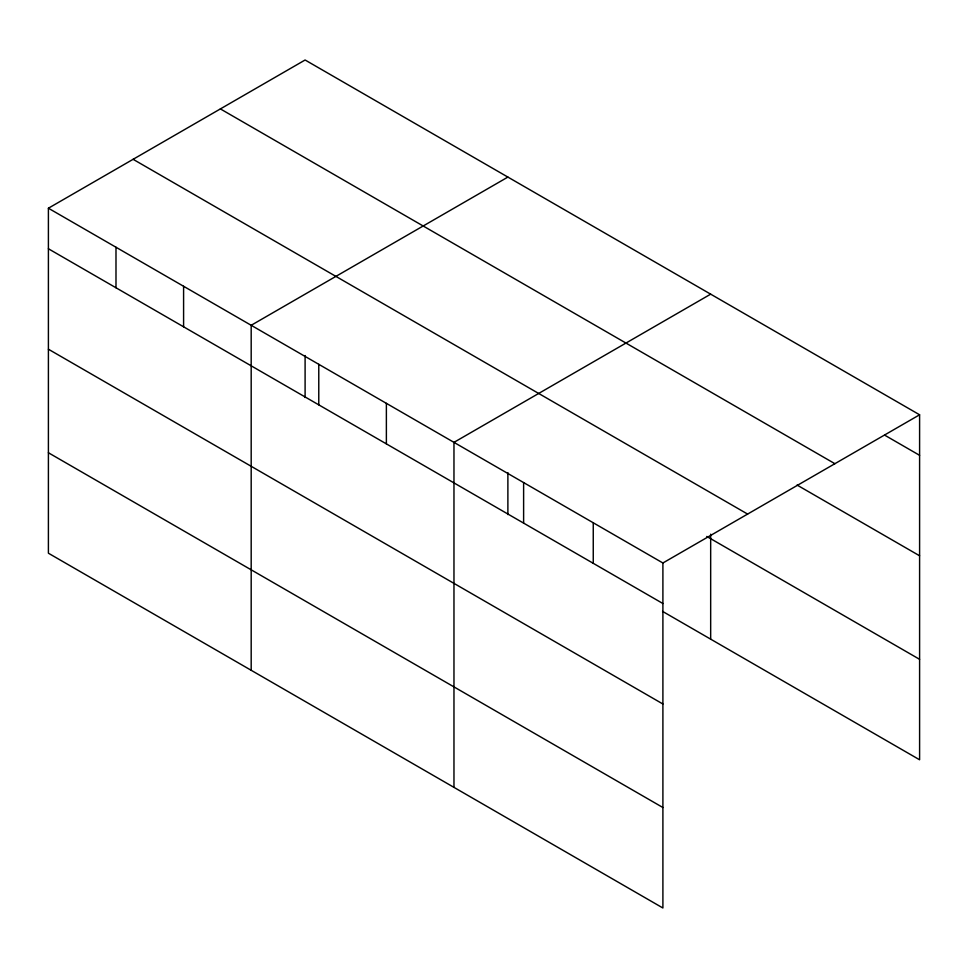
<?xml version="1.0" encoding="UTF-8"?>
<svg xmlns="http://www.w3.org/2000/svg" width="968" height="968" viewBox="0 0 968 968"><rect width="100%" height="100%" fill="white"/><g stroke="black" fill="none" stroke-linecap="round" stroke-linejoin="round"><path stroke-width="1.45" d="M662.899 704.002L662.899 562.989L48.4 208.217L48.4 553.212L662.899 907.996L662.899 704.002L48.4 349.218M48.4 208.217L305.101 60.004L919.6 414.788L919.6 759.783L662.572 611.389M507.885 177.083L251.184 325.296L251.184 670.292M710.669 294.163L453.968 442.364L453.968 787.371M662.899 562.989L919.6 414.788M884.776 435.213L919.6 455.323M220.389 108.912L834.888 463.696M797.075 485.053L919.6 555.789M133.112 159.309L747.611 514.081M706.773 536.441L919.6 659.317M48.4 248.752L662.899 603.524M48.4 452.746L662.899 807.518M710.669 534.191L710.669 639.158M593.251 522.78L593.251 563.316M523.615 482.572L523.615 523.107M507.885 472.602L507.885 514.589M386.377 403.341L386.377 443.876M318.774 364.319L318.774 404.854M305.101 355.522L305.101 397.509M183.593 286.262L183.593 326.797M115.991 247.239L115.991 287.774"/></g></svg>
